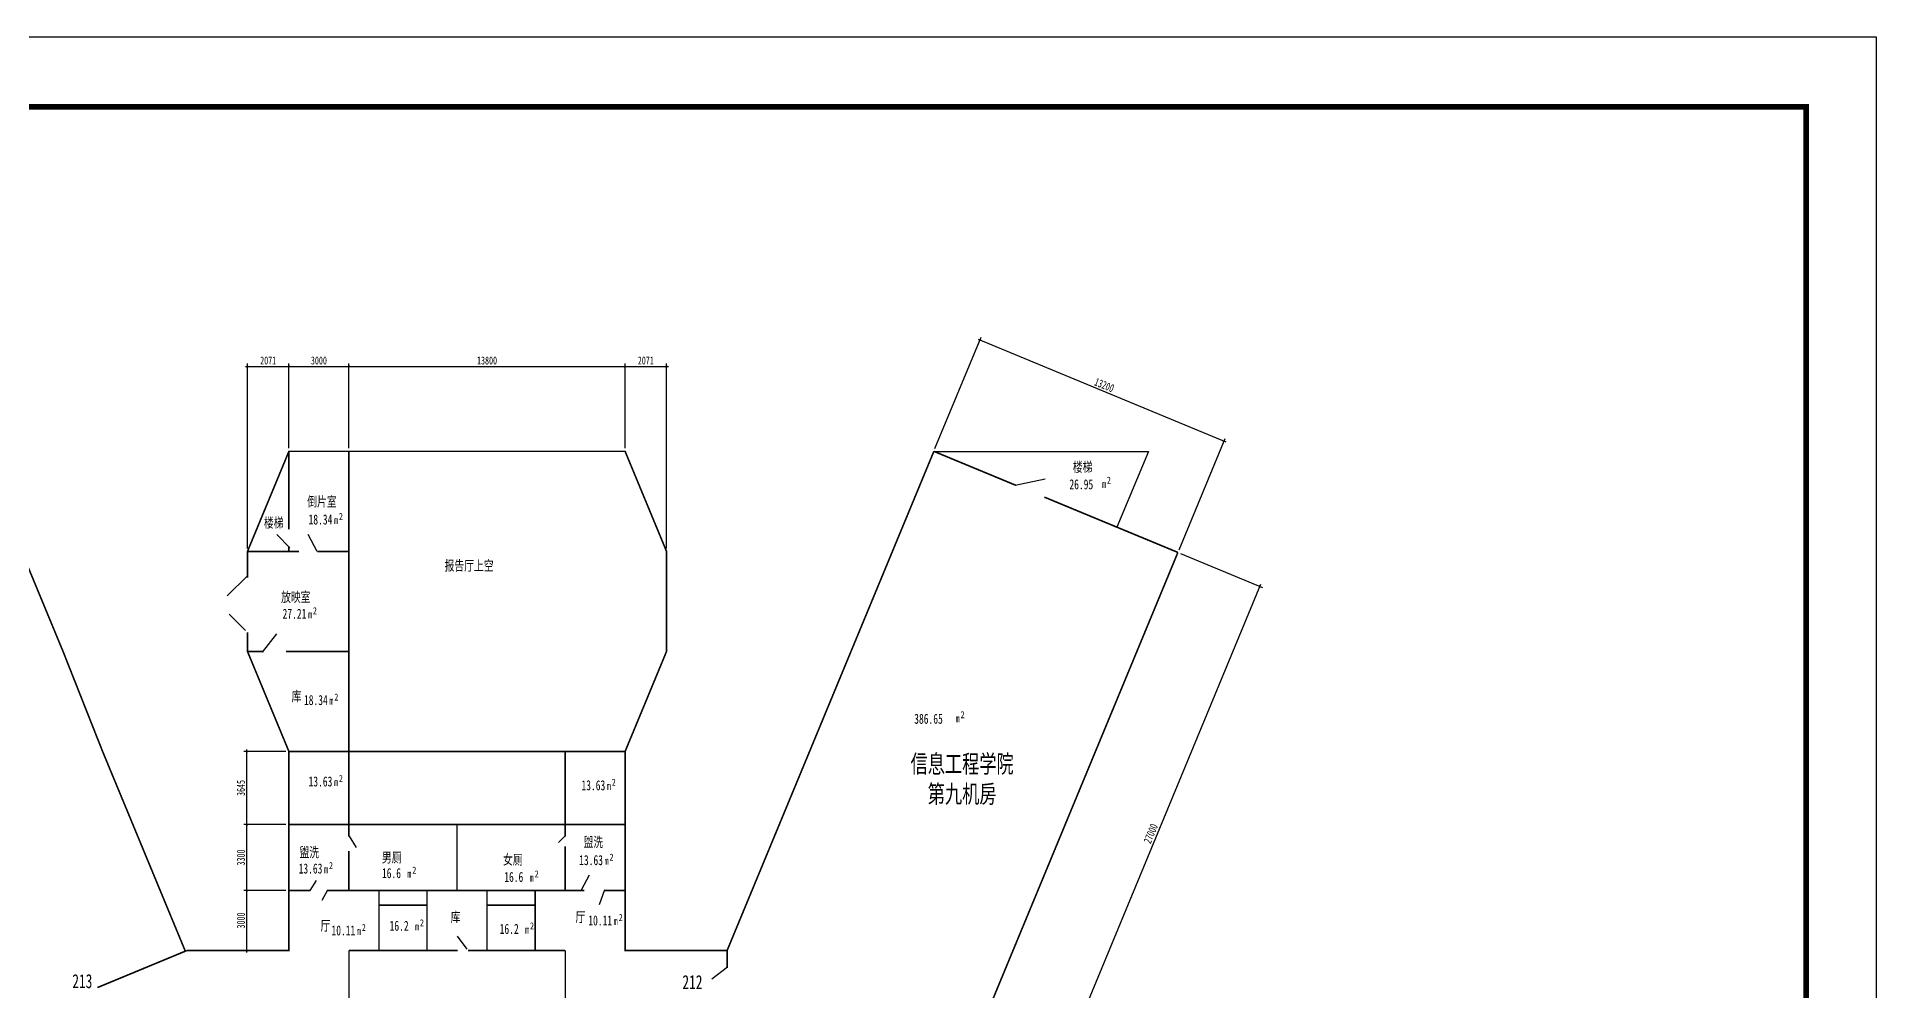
# Model space of a CAD drawing. Extents: x -75830 to 71170, y -93461 to 20043.
# Drawn here: x -20755 to 71170, y -27601 to 20043 of the extents above; entities that cross this region are included whole.
import ezdxf

# ---------------------------------------------------------------- set-up
doc = ezdxf.new("R2010")
doc.units = 0
doc.layers.get('0').update_dxf_attribs({"linetype": 'CONTINUOUS'})
doc.layers.get('DEFPOINTS').update_dxf_attribs({"linetype": 'CONTINUOUS'})
doc.styles.add('1', font='', dxfattribs={"width": 0.7, "height": 400})
doc.styles.get("Standard").update_dxf_attribs({"font": '', "width": 0.7, "height": 700})
doc.styles.get('1').set_extended_font_data('FangSong_GB2312')
doc.styles.get('Standard').set_extended_font_data('FangSong_GB2312')
doc.dimstyles.get("Standard").update_dxf_attribs({"dimtxt": 0.18, "dimasz": 0.18, "dimexe": 0.18, "dimexo": 0.0625, "dimgap": 0.09, "dimtad": 0, "dimtih": 1, "dimtoh": 1, "dimdec": 4, "dimzin": 0, "dimdsep": 46, "dimtxsty": 'Standard', "dimcen": 0.09, "dimadec": 0, "dimazin": 0, "dimtfac": 1, "dimtdec": 4, "dimtofl": 0, "dimtmove": 0, "dimatfit": 3, "dimfxl": 1, "dimtolj": 1, "dimtzin": 0, "dimarcsym": 0})

# ---------------------------------------------------------------- blocks, each defined once
blk = doc.blocks.new('_ARCHTICK')
at = {"color": 0, "linetype": 'ByBlock', "const_width": 0.15}
blk.add_lwpolyline([(-0.5, -0.5), (0.5, 0.5)], dxfattribs=at)
blk = doc.blocks.new('*D4')
at = {"color": 0, "linetype": 'ByBlock'}
for p, q in [((-8304, -22617), (-10404, -22617)), ((-10254, -25717), (-10254, -22517)), ((-8304, -25617), (-10404, -25617))]:
    blk.add_line(p, q, dxfattribs=at)
at = {"layer": 'DEFPOINTS', "color": 0, "linetype": 'ByBlock'}
for p in [(-10254, -22617), (-8154, -22617), (-8154, -25617)]:
    blk.add_point(p, dxfattribs=at)
at = {"color": 0, "linetype": 'ByBlock', "xscale": 100, "yscale": 100, "zscale": 100}
for p, rotation in [((-10254, -22617), 90), ((-10254, -25617), 270)]:
    blk.add_blockref('_ARCHTICK', p, dxfattribs=dict(at, rotation=rotation))
at = {"color": 0, "linetype": 'ByBlock', "insert": (-10554, -24117), "char_height": 400, "attachment_point": 5, "rotation": 90, "style": '1'}
blk.add_mtext('\\A1;3000', dxfattribs=at)
blk = doc.blocks.new('*D5')
at = {"color": 0, "linetype": 'ByBlock'}
for p, q in [((-10254, -22717), (-10254, -19217)), ((-8304, -19317), (-10404, -19317))]:
    blk.add_line(p, q, dxfattribs=at)
at = {"layer": 'DEFPOINTS', "color": 0, "linetype": 'ByBlock'}
for p in [(-10254, -19317), (-8154, -19317), (-8154, -22617)]:
    blk.add_point(p, dxfattribs=at)
at = {"color": 0, "linetype": 'ByBlock', "xscale": 100, "yscale": 100, "zscale": 100}
for p, rotation in [((-10254, -19317), 90), ((-10254, -22617), 270)]:
    blk.add_blockref('_ARCHTICK', p, dxfattribs=dict(at, rotation=rotation))
at = {"color": 0, "linetype": 'ByBlock', "insert": (-10554, -20967), "char_height": 400, "attachment_point": 5, "rotation": 90, "style": '1'}
blk.add_mtext('\\A1;3300', dxfattribs=at)
blk = doc.blocks.new('*D6')
at = {"color": 0, "linetype": 'ByBlock'}
for p, q in [((-10254, -19417), (-10254, -15572)), ((-8304, -15672), (-10404, -15672))]:
    blk.add_line(p, q, dxfattribs=at)
at = {"layer": 'DEFPOINTS', "color": 0, "linetype": 'ByBlock'}
for p in [(-10254, -15672), (-8154, -15672), (-8154, -19317)]:
    blk.add_point(p, dxfattribs=at)
at = {"color": 0, "linetype": 'ByBlock', "xscale": 100, "yscale": 100, "zscale": 100}
for p, rotation in [((-10254, -15672), 90), ((-10254, -19317), 270)]:
    blk.add_blockref('_ARCHTICK', p, dxfattribs=dict(at, rotation=rotation))
at = {"color": 0, "linetype": 'ByBlock', "insert": (-10554, -17495), "char_height": 400, "attachment_point": 5, "rotation": 90, "style": '1'}
blk.add_mtext('\\A1;3645', dxfattribs=at)
blk = doc.blocks.new('*D12')
at = {"color": 0, "linetype": 'ByBlock'}
for p, q in [((-10225, -5522), (-10225, 3715)), ((-8154, -522), (-8154, 3715)), ((-10325, 3565), (-8054, 3565))]:
    blk.add_line(p, q, dxfattribs=at)
at = {"layer": 'DEFPOINTS', "color": 0, "linetype": 'ByBlock'}
for p in [(-8154, 3565), (-8154, -672), (-10225, -5672)]:
    blk.add_point(p, dxfattribs=at)
at = {"color": 0, "linetype": 'ByBlock', "xscale": 100, "yscale": 100, "zscale": 100, "rotation": 180}
blk.add_blockref('_ARCHTICK', (-10225, 3565), dxfattribs=at)
at = {"color": 0, "linetype": 'ByBlock', "xscale": 100, "yscale": 100, "zscale": 100}
blk.add_blockref('_ARCHTICK', (-8154, 3565), dxfattribs=at)
at = {"color": 0, "linetype": 'ByBlock', "insert": (-9190, 3865), "char_height": 400, "attachment_point": 5, "style": '1'}
blk.add_mtext('\\A1;2071', dxfattribs=at)
blk = doc.blocks.new('*D13')
at = {"color": 0, "linetype": 'ByBlock'}
for p, q in [((-5154, -522), (-5154, 3715)), ((-8254, 3565), (-5054, 3565))]:
    blk.add_line(p, q, dxfattribs=at)
at = {"layer": 'DEFPOINTS', "color": 0, "linetype": 'ByBlock'}
for p in [(-5154, 3565), (-8154, -672), (-5154, -672)]:
    blk.add_point(p, dxfattribs=at)
at = {"color": 0, "linetype": 'ByBlock', "xscale": 100, "yscale": 100, "zscale": 100, "rotation": 180}
blk.add_blockref('_ARCHTICK', (-8154, 3565), dxfattribs=at)
at = {"color": 0, "linetype": 'ByBlock', "xscale": 100, "yscale": 100, "zscale": 100}
blk.add_blockref('_ARCHTICK', (-5154, 3565), dxfattribs=at)
at = {"color": 0, "linetype": 'ByBlock', "insert": (-6654, 3865), "char_height": 400, "attachment_point": 5, "style": '1'}
blk.add_mtext('\\A1;3000', dxfattribs=at)
blk = doc.blocks.new('*D14')
at = {"color": 0, "linetype": 'ByBlock'}
for p, q in [((8646, -522), (8646, 3715)), ((-5254, 3565), (8746, 3565))]:
    blk.add_line(p, q, dxfattribs=at)
at = {"layer": 'DEFPOINTS', "color": 0, "linetype": 'ByBlock'}
for p in [(8646, 3565), (-5154, -672), (8646, -672)]:
    blk.add_point(p, dxfattribs=at)
at = {"color": 0, "linetype": 'ByBlock', "xscale": 100, "yscale": 100, "zscale": 100, "rotation": 180}
blk.add_blockref('_ARCHTICK', (-5154, 3565), dxfattribs=at)
at = {"color": 0, "linetype": 'ByBlock', "xscale": 100, "yscale": 100, "zscale": 100}
blk.add_blockref('_ARCHTICK', (8646, 3565), dxfattribs=at)
at = {"color": 0, "linetype": 'ByBlock', "insert": (1746, 3865), "char_height": 400, "attachment_point": 5, "style": '1'}
blk.add_mtext('\\A1;13800', dxfattribs=at)
blk = doc.blocks.new('*D15')
at = {"color": 0, "linetype": 'ByBlock'}
for p, q in [((10717, -5522), (10717, 3715)), ((8546, 3565), (10817, 3565))]:
    blk.add_line(p, q, dxfattribs=at)
at = {"layer": 'DEFPOINTS', "color": 0, "linetype": 'ByBlock'}
for p in [(10717, 3565), (8646, -672), (10717, -5672)]:
    blk.add_point(p, dxfattribs=at)
at = {"color": 0, "linetype": 'ByBlock', "xscale": 100, "yscale": 100, "zscale": 100, "rotation": 180}
blk.add_blockref('_ARCHTICK', (8646, 3565), dxfattribs=at)
at = {"color": 0, "linetype": 'ByBlock', "xscale": 100, "yscale": 100, "zscale": 100}
blk.add_blockref('_ARCHTICK', (10717, 3565), dxfattribs=at)
at = {"color": 0, "linetype": 'ByBlock', "insert": (9681, 3865), "char_height": 400, "attachment_point": 5, "style": '1'}
blk.add_mtext('\\A1;2071', dxfattribs=at)
blk = doc.blocks.new('*D16')
at = {"color": 0, "linetype": 'ByBlock'}
for p, q in [((24133, -536), (26437, 5025)), ((26287, 4925), (38667, -203)), ((36328, -5587), (38632, -26))]:
    blk.add_line(p, q, dxfattribs=at)
at = {"layer": 'DEFPOINTS', "color": 0, "linetype": 'ByBlock'}
for p in [(24076, -674), (38574, -165), (36271, -5726)]:
    blk.add_point(p, dxfattribs=at)
at = {"color": 0, "linetype": 'ByBlock', "xscale": 100, "yscale": 100, "zscale": 100}
for p, rotation in [((26379, 4887), 157.5), ((38574, -165), 337.5000000000001)]:
    blk.add_blockref('_ARCHTICK', p, dxfattribs=dict(at, rotation=rotation))
at = {"color": 0, "linetype": 'ByBlock', "insert": (32592, 2638), "char_height": 400, "attachment_point": 5, "rotation": 337.5, "style": '1'}
blk.add_mtext('\\A1;13200', dxfattribs=at)
blk = doc.blocks.new('*D17')
at = {"color": 0, "linetype": 'ByBlock'}
for p, q in [((36410, -5782), (40497, -7474)), ((40396, -7324), (29987, -32454)), ((26078, -30726), (30164, -32419))]:
    blk.add_line(p, q, dxfattribs=at)
at = {"layer": 'DEFPOINTS', "color": 0, "linetype": 'ByBlock'}
for p in [(36272, -5724), (25939, -30669), (30026, -32361)]:
    blk.add_point(p, dxfattribs=at)
at = {"color": 0, "linetype": 'ByBlock', "xscale": 100, "yscale": 100, "zscale": 100}
for p, rotation in [((40358, -7417), 67.5), ((30026, -32361), 247.5)]:
    blk.add_blockref('_ARCHTICK', p, dxfattribs=dict(at, rotation=rotation))
at = {"color": 0, "linetype": 'ByBlock', "insert": (34915, -19774), "char_height": 400, "attachment_point": 5, "rotation": 67.5, "style": '1'}
blk.add_mtext('\\A1;27000', dxfattribs=at)

msp = doc.modelspace()

# ---------------------------------------------------------------- linework, layer by layer
for p, q in [((-75829.9, 20043.4), (71170.1, 20043.4)), ((71170.1, 20043.4), (71170.1, -83906.6)), ((24076.5, -672.7), (34798.1, -672.7)), ((34798.1, -672.7), (33228, -4463.4)), ((28132.5, -2360.8), (29632.5, -2039.7)), ((-8109.9, -5488.2), (-8763.6, -4835.2)), ((-6737.2, -5684), (-7194.8, -4835.2)), ((-10231.3, -6895.8), (-11234.6, -7897.9)), ((-10322.5, -9628.9), (-11143.4, -8809)), ((-9482.6, -10711.6), (-8763.6, -9797.5)), ((-5146.3, -19909.6), (-4788.1, -20477.8)), ((5649.9, -19888.6), (5312.8, -20225.3)), ((6466.2, -22586), (6872, -21842.7)), ((-7086.9, -22618), (-6783, -22124.8)), ((-6232.2, -22599), (-6517.1, -23111.1)), ((7616.2, -22586), (7345.6, -23329.3)), ((-5154.2, -25617.4), (-5153.1, -30122)), ((751.1, -25556.6), (274.4, -24907.4)), ((5645.8, -25617.4), (5646.9, -30119.4)), ((13762.6, -26441.7), (12980.5, -27049.3))]:
    msp.add_line(p, q)
at = {"const_width": 280}
msp.add_lwpolyline([(-67079.9, 16543.4), (67670.1, 16543.4), (67670.1, -80406.6), (-67079.9, -80406.6)], close=True, dxfattribs=at)
at = {"const_width": 80}
for points in [[(-23584.2, -674.4), (-21517.7, -5661.3), (-19442.9, -10672.4), (-17464.8, -15672.4), (-15398.3, -20661.3), (-13331.8, -25650.3)], [(-10225.2, -6986.9), (-10225.2, -5672.4), (-8154.2, -672.4), (-273.7, -672.4)], [(-8154.2, -672.4), (-5154.2, -672.4), (-5154.2, -15672.4), (-8154.2, -15672.4)], [(-8154.2, -672.4), (-8154.2, -4574.1)], [(810.9, -672.4), (-273.7, -672.4)], [(13743.3, -25617.1), (8645.8, -25617.1), (8645.8, -15672.4), (10716.8, -10672.4), (10716.8, -5672.4), (8645.8, -672.4), (810.9, -672.4)], [(21696.1, -6419.5), (24075.8, -674.4)], [(24075.8, -672.4), (28181.3, -2373)], [(29602.6, -2961.7), (30174.1, -3198.4), (36271.7, -5724.1)], [(-8154.2, -5422.9), (-8154.2, -5672.4)], [(-10225.2, -5672.4), (-7652.3, -5672.4)], [(-6737.2, -5672.4), (-5154.2, -5672.4)], [(21696.1, -6419.5), (20892.1, -8360.6)], [(25939.2, -30668.9), (28005.7, -25679.9), (30072.2, -20691), (32138.7, -15702), (34222.1, -10672.4), (36271.7, -5724.1)], [(13745.8, -25613.3), (20892.1, -8360.6)], [(-13251.8, -25617.1), (-8154.2, -25617.1), (-8154.2, -15672.4), (-10225.2, -10672.4), (-10225.2, -9720)], [(-10225.2, -10672.4), (-9417.2, -10672.4)], [(-8306, -10672.4), (-5154.2, -10672.4)], [(-6264.3, -19317.4), (-5154.2, -19317.4), (-5154.2, -15672.4), (245.8, -15672.4)], [(6307.2, -19317.4), (5645.8, -19317.4), (5645.8, -15672.4), (245.8, -15672.4)], [(5645.8, -15672.4), (8645.8, -15672.4)], [(-8154.2, -19317.4), (-7175.9, -19317.4)], [(-7200.9, -19317.6), (-6264.3, -19317.4)], [(-5154.2, -19317.4), (245.8, -19317.4), (245.8, -22617.4), (-5154.2, -22617.4), (-6242.5, -22617.4)], [(-5154.2, -19317.4), (-5154.2, -19930.7)], [(5645.8, -19317.4), (245.8, -19317.4), (245.8, -22617.4), (5645.8, -22617.4), (6601.4, -22617.4)], [(5645.8, -19317.4), (5645.8, -19930.7)], [(6307.2, -19317.4), (7634.6, -19317.4)], [(8645.8, -19317.4), (7634.6, -19317.4)], [(-5154.2, -20646.1), (-5154.2, -22617.4)], [(5645.8, -20414.6), (5645.8, -22617.4)], [(-7086.6, -22617.4), (-8154.2, -22617.4)], [(-5154.2, -25617.4), (-3654.2, -25617.4), (-3654.2, -22617.4), (-1254.2, -22617.4), (-1254.2, -25617.4), (245.8, -25617.4)], [(5645.8, -25617.4), (4145.8, -25617.4), (4145.8, -22617.4), (1745.8, -22617.4), (1745.8, -25617.4), (794.4, -25617.4)], [(7616.2, -22617.4), (8645.8, -22617.4)], [(-3661, -23346.6), (-1254.2, -23346.6)], [(4152.5, -23346.6), (1745.8, -23346.6)], [(-13331.8, -25650.3), (-17722.4, -27468.9)], [(-13251.8, -25617.1), (-13792.3, -25841)], [(-3654.2, -25617.4), (-1254.2, -25617.4)], [(274.4, -25617.4), (245.8, -25617.4)], [(4145.8, -25617.4), (1745.8, -25617.4)], [(13745.8, -25613.3), (13745.8, -26485.1)]]:
    msp.add_lwpolyline(points, dxfattribs=at)

# ---------------------------------------------------------------- texts
for s, insert, char_height, width, attachment_point in [('楼梯', (31022.9, -1203.5), 500, 6731.283, 1), ('26.95', (30849.4, -2069.9), 500, 17658.161, 1), ('m', (32474.2, -2097.8), 400, 17474.222, 1), ('2', (32723.8, -1940.4), 350, 23912.093, 1), ('倒片室', (-7239.2, -2934.2), 500, 16208.108, 1), ('楼梯', (-9405.5, -3987.3), 500, 6731.283, 1), ('18.34', (-7174, -3827.9), 500, 17658.161, 1), ('m', (-5904.9, -3910.5), 400, 17474.222, 1), ('2', (-5655.4, -3753.1), 350, 23912.093, 1), ('报告厅上空', (-375.7, -6133.5), 500, 16208.108, 1), ('放映室', (-8546.5, -7700.6), 500, 16208.108, 1), ('27.21', (-8472.9, -8537.6), 500, 17658.161, 1), ('m', (-7203.8, -8620.2), 400, 17474.222, 1), ('2', (-6954.2, -8462.8), 350, 23912.093, 1), ('库', (-8023.6, -12662.8), 500, 16208.108, 1), ('18.34', (-7403.2, -12850.5), 500, 17658.161, 1), ('2', (-5884.6, -12775.6), 350, 23912.093, 1), ('m', (-6134.1, -12933), 400, 17474.222, 1), ('2', (25411.3, -13657.5), 350, 23912.093, 1), ('386.65', (23094.4, -13787), 500, 17658.161, 1), ('m', (25161.8, -13814.9), 400, 17474.222, 1), ('{\\fGulim|b0|i0|c129|p34;信\\fGulim|b0|i0|c134|p34;息工程\\fPMingLiU|b0|i0|c136|p18;学\\fGulim|b0|i0|c134|p34;院\\P第九机房}', (25488.6, -15839.7), 900, 5711.222, 2), ('13.63', (-7174, -16919), 500, 17658.161, 1), ('m', (-5904.9, -17001.6), 400, 17474.222, 1), ('2', (-5655.4, -16844.2), 350, 23912.093, 1), ('13.63', (6464, -17109.8), 500, 17658.161, 1), ('m', (7733.1, -17192.4), 400, 17474.222, 1), ('2', (7982.6, -17035), 350, 23912.093, 1), ('盥洗', (6570.6, -19944.2), 500, 2570.534, 1), ('盥洗', (-7624.3, -20456.4), 500, 2612.674, 1), ('男厕', (-3506.2, -20717.5), 500, 2612.674, 1), ('女厕', (2545.1, -20827.1), 500, 2570.534, 1), ('13.63', (6349.4, -20850.1), 500, 17658.161, 1), ('m', (7618.5, -20932.7), 400, 17474.222, 1), ('2', (7868, -20775.3), 350, 23912.093, 1), ('13.63', (-7670.6, -21270), 500, 17658.161, 1), ('m', (-6401.5, -21352.5), 400, 17474.222, 1), ('2', (-6152, -21195.2), 350, 23912.093, 1), ('16.6', (-3506.6, -21499), 500, 17658.161, 1), ('m', (-2237.6, -21581.5), 400, 17474.222, 1), ('2', (-1988, -21424.1), 350, 23912.093, 1), ('16.6', (2605.6, -21689.8), 500, 17658.161, 1), ('m', (3874.7, -21772.4), 400, 17474.222, 1), ('2', (4124.2, -21615), 350, 23912.093, 1), ('库', (-72.3, -23695.6), 500, 4377.056, 1), ('厅', (6168.2, -23695.6), 500, 8277.402, 1), ('10.11', (6807.8, -23865.3), 500, 17658.161, 1), ('2', (8326.4, -23790.5), 350, 23912.093, 1), ('厅', (-6572.9, -24128.4), 500, 8277.402, 1), ('10.11', (-6027.9, -24361.5), 500, 17658.161, 1), ('m', (-4758.9, -24444), 400, 17474.222, 1), ('2', (-4509.3, -24286.6), 350, 23912.093, 1), ('16.2', (-3124.6, -24132.5), 500, 17658.161, 1), ('m', (-1855.5, -24215), 400, 17474.222, 1), ('2', (-1606, -24057.6), 350, 23912.093, 1), ('16.2', (2376.4, -24285.1), 500, 17658.161, 1), ('m', (3645.5, -24367.7), 400, 17474.222, 1), ('2', (3895, -24210.3), 350, 23912.093, 1), ('m', (8076.9, -23947.8), 400, 17474.222, 1), ('213', (-18978.6, -26796.2), 700, 6048.428, 1), ('212', (11509.4, -26845.4), 700, 6048.428, 1)]:
    msp.add_mtext(s, dxfattribs=dict(insert=insert, char_height=char_height, width=width, attachment_point=attachment_point))

# ---------------------------------------------------------------- dimensions: what is measured, and where the dimension line sits
for p1, p2, distance, picture, middle in [((24075.8, -674.4), (36271, -5725.8), 6019.3, '*D16', (32591.7, 2638.1)), ((36271.7, -5724.1), (25939.2, -30668.9), 4423, '*D17', (34914.7, -19774.3))]:
    dim = msp.add_aligned_dim(p1=p1, p2=p2, distance=distance, dimstyle='Standard', override={"dimtxt": 400, "dimasz": 100, "dimexe": 150, "dimexo": 150, "dimgap": 100, "dimtad": 1, "dimtih": 0, "dimtoh": 0, "dimdec": 0, "dimzin": 8, "dimlunit": 5, "dimtxsty": '1', "dimblk1": 'ARCHTICK', "dimblk2": 'ARCHTICK', "dimsah": 1, "dimcen": 2.5, "dimdle": 100, "dimtdec": 0, "dimtofl": 1, "dimfrac": 2})
    dim.commit()
    dim.dimension.update_dxf_attribs({"geometry": picture, "text_midpoint": middle})
for base, p1, p2, override, picture, middle in [((-8154.2, 3565), (-10225.2, -5672.4), (-8154.2, -672.4), {"dimtxt": 400, "dimasz": 100, "dimexe": 150, "dimexo": 150, "dimgap": 100, "dimtad": 1, "dimtih": 0, "dimtoh": 0, "dimdec": 0, "dimzin": 8, "dimlunit": 5, "dimtxsty": '1', "dimblk1": 'ARCHTICK', "dimblk2": 'ARCHTICK', "dimsah": 1, "dimcen": 2.5, "dimdle": 100, "dimtdec": 0, "dimtofl": 1, "dimfrac": 2}, '*D12', (-9189.7, 3865)), ((-5154.2, 3565), (-8154.2, -672.4), (-5154.2, -672.4), {"dimtxt": 400, "dimasz": 100, "dimexe": 150, "dimexo": 150, "dimgap": 100, "dimtad": 1, "dimtih": 0, "dimtoh": 0, "dimdec": 0, "dimzin": 8, "dimlunit": 5, "dimtxsty": '1', "dimblk1": 'ARCHTICK', "dimblk2": 'ARCHTICK', "dimsah": 1, "dimcen": 2.5, "dimdle": 100, "dimse1": 1, "dimtdec": 0, "dimtofl": 1, "dimtmove": 1, "dimfrac": 2}, '*D13', (-6654.2, 3865)), ((8645.8, 3565), (-5154.2, -672.4), (8645.8, -672.4), {"dimtxt": 400, "dimasz": 100, "dimexe": 150, "dimexo": 150, "dimgap": 100, "dimtad": 1, "dimtih": 0, "dimtoh": 0, "dimdec": 0, "dimzin": 8, "dimlunit": 5, "dimtxsty": '1', "dimblk1": 'ARCHTICK', "dimblk2": 'ARCHTICK', "dimsah": 1, "dimcen": 2.5, "dimdle": 100, "dimse1": 1, "dimtdec": 0, "dimtofl": 1, "dimtmove": 1, "dimfrac": 2}, '*D14', (1745.8, 3865)), ((10716.8, 3565), (8645.8, -672.4), (10716.8, -5672.4), {"dimtxt": 400, "dimasz": 100, "dimexe": 150, "dimexo": 150, "dimgap": 100, "dimtad": 1, "dimtih": 0, "dimtoh": 0, "dimdec": 0, "dimzin": 8, "dimlunit": 5, "dimtxsty": '1', "dimblk1": 'ARCHTICK', "dimblk2": 'ARCHTICK', "dimsah": 1, "dimcen": 2.5, "dimdle": 100, "dimse1": 1, "dimtdec": 0, "dimtofl": 1, "dimtmove": 1, "dimfrac": 2}, '*D15', (9681.3, 3865))]:
    dim = msp.add_linear_dim(base=base, p1=p1, p2=p2, dimstyle='Standard', override=override)
    dim.commit()
    dim.dimension.update_dxf_attribs({"geometry": picture, "text_midpoint": middle})
for base, p1, p2, override, picture, middle in [((-10253.7, -15672.4), (-8154.2, -19317.4), (-8154.2, -15672.4), {"dimtxt": 400, "dimasz": 100, "dimexe": 150, "dimexo": 150, "dimgap": 100, "dimtad": 1, "dimtih": 0, "dimtoh": 0, "dimdec": 0, "dimzin": 8, "dimlunit": 5, "dimtxsty": '1', "dimblk1": 'ARCHTICK', "dimblk2": 'ARCHTICK', "dimsah": 1, "dimcen": 2.5, "dimdle": 100, "dimse1": 1, "dimtdec": 0, "dimtofl": 1, "dimtmove": 1, "dimfrac": 2}, '*D6', (-10553.7, -17494.9)), ((-10253.7, -19317.4), (-8154.2, -22617.4), (-8154.2, -19317.4), {"dimtxt": 400, "dimasz": 100, "dimexe": 150, "dimexo": 150, "dimgap": 100, "dimtad": 1, "dimtih": 0, "dimtoh": 0, "dimdec": 0, "dimzin": 8, "dimlunit": 5, "dimtxsty": '1', "dimblk1": 'ARCHTICK', "dimblk2": 'ARCHTICK', "dimsah": 1, "dimcen": 2.5, "dimdle": 100, "dimse1": 1, "dimtdec": 0, "dimtofl": 1, "dimtmove": 1, "dimfrac": 2}, '*D5', (-10553.7, -20967.4)), ((-10253.7, -22617.4), (-8154.2, -25617.1), (-8154.2, -22617.4), {"dimtxt": 400, "dimasz": 100, "dimexe": 150, "dimexo": 150, "dimgap": 100, "dimtad": 1, "dimtih": 0, "dimtoh": 0, "dimdec": 0, "dimzin": 8, "dimlunit": 5, "dimtxsty": '1', "dimblk1": 'ARCHTICK', "dimblk2": 'ARCHTICK', "dimsah": 1, "dimcen": 2.5, "dimdle": 100, "dimtdec": 0, "dimtofl": 1, "dimfrac": 2}, '*D4', (-10553.7, -24117.3))]:
    dim = msp.add_linear_dim(base=base, p1=p1, p2=p2, angle=90, dimstyle='Standard', override=override)
    dim.commit()
    dim.dimension.update_dxf_attribs({"geometry": picture, "text_midpoint": middle})

doc.saveas('drawing.dxf')
